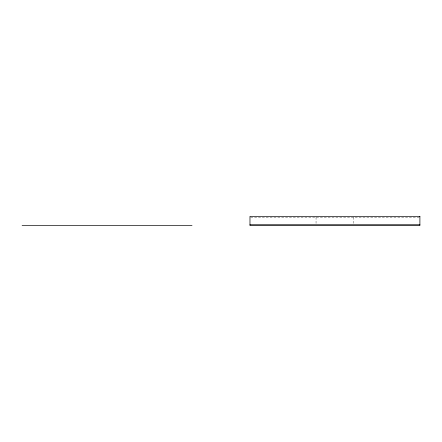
<?xml version="1.0" encoding="UTF-8"?>
<svg xmlns="http://www.w3.org/2000/svg" width="442" height="442" viewBox="0 0 442 442"><rect width="100%" height="100%" fill="white"/><g stroke="black" fill="none" stroke-linecap="round" stroke-linejoin="round"><path stroke-width="0.33" stroke-dasharray="2.21 1.66" d="M250.658 217.254L419.209 217.254M353.827 217.254L353.827 224.061M316.047 217.254L316.047 224.746"/><path stroke-width="0.66" d="M249.973 224.746L419.9 224.746M22.1 225.624L192.027 225.624M419.9 216.376L249.973 216.376L249.973 225.624L419.9 225.624L419.9 216.376"/></g></svg>
